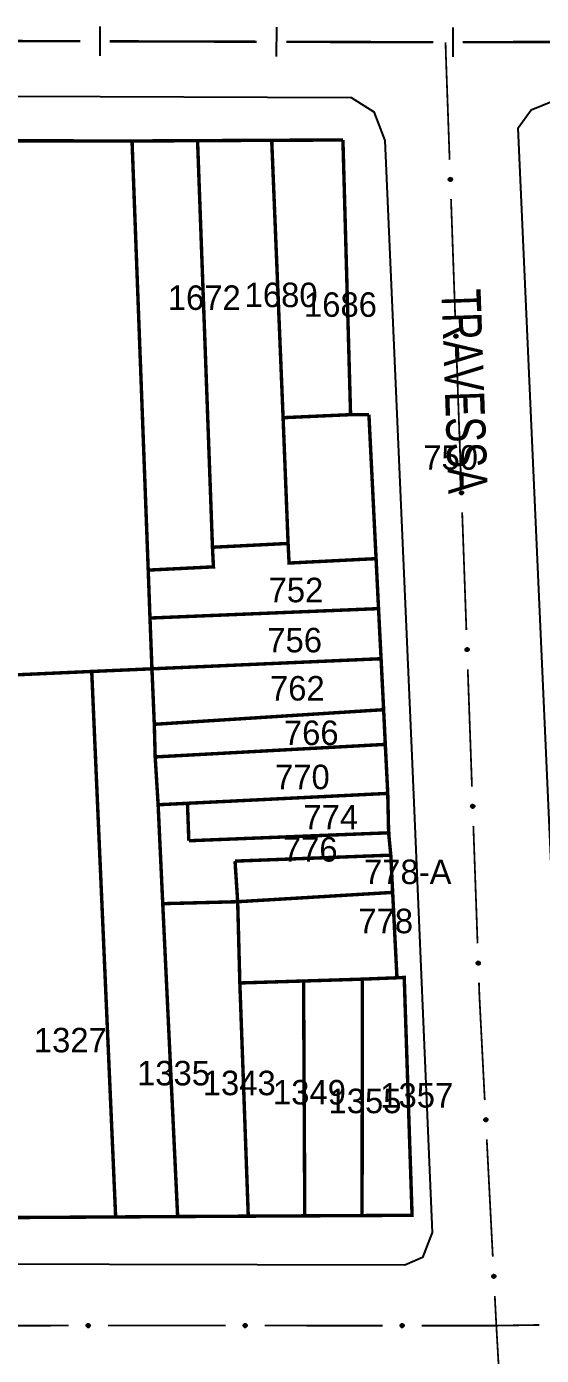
# Model space of a CAD drawing. Extents: x 202481 to 204056, y 4838981 to 4840330.
# Drawn here: x 202679.2 to 202731.7, y 4840018.8 to 4840154.4 of the extents above; entities that cross this region are included whole.
import ezdxf
from ezdxf.enums import TextEntityAlignment as Align

# ---------------------------------------------------------------- set-up
doc = ezdxf.new("R2010")
doc.units = 0
doc.header["$LTSCALE"] = 1.5
doc.header["$MEASUREMENT"] = 0
for name, color, linetype in [('CD_MALHA_LOTES', 7, 'CONTINUOUS'), ('LM-LIM-SETORES-BAIRROS', 250, 'CONTINUOUS'), ('RU-QUADRA', 210, 'CONTINUOUS'), ('SV-EIXO-RUA-PAV', 20, 'CONTINUOUS'), ('SV-RUA-PAVIM', 7, 'CONTINUOUS'), ('SV-TXT-RUA-PAV', 7, 'CONTINUOUS'), ('Th_NmrPort', 1, 'CONTINUOUS')]:
    doc.layers.add(name, color=color, linetype=linetype)
doc.styles.add('ARIAL', font='ARIAL.SHX')

msp = doc.modelspace()

# ---------------------------------------------------------------- linework, layer by layer
at = {"layer": 'CD_MALHA_LOTES', "linetype": 'Continuous', "const_width": 0.35, "flags": 128}
for points in [[(202652.17, 4840142.78), (202689.98, 4840142.72)], [(202689.98, 4840142.72), (202696.66, 4840142.75)], [(202691.63, 4840098.94), (202689.98, 4840142.72)], [(202696.66, 4840142.75), (202704.22, 4840142.79)], [(202698.18, 4840101.27), (202696.66, 4840142.75)], [(202704.22, 4840142.79), (202711.48, 4840142.82)], [(202705.38, 4840114.49), (202704.22, 4840142.79)], [(202711.48, 4840142.82), (202712.26, 4840114.8)], [(202705.38, 4840114.49), (202712.26, 4840114.8)], [(202705.89, 4840101.66), (202705.38, 4840114.49)], [(202712.26, 4840114.8), (202714.13, 4840114.8)], [(202714.13, 4840114.8), (202714.86, 4840100.11)], [(202705.89, 4840101.66), (202698.18, 4840101.27)], [(202714.86, 4840100.11), (202705.99, 4840099.66), (202705.89, 4840101.66)], [(202691.63, 4840098.94), (202698.28, 4840099.27), (202698.18, 4840101.27)], [(202714.86, 4840100.11), (202715.11, 4840095.01)], [(202691.81, 4840094.05), (202691.63, 4840098.94)], [(202691.81, 4840094.05), (202715.11, 4840095.01)], [(202715.11, 4840095.01), (202715.37, 4840089.9)], [(202692.01, 4840088.87), (202691.81, 4840094.05)], [(202692.01, 4840088.87), (202715.37, 4840089.9)], [(202715.37, 4840089.9), (202715.63, 4840084.7)], [(202672.64, 4840088.01), (202685.87, 4840088.6)], [(202685.87, 4840088.6), (202692.01, 4840088.87)], [(202692.25, 4840083.21), (202692.01, 4840088.87)], [(202692.25, 4840083.21), (202715.63, 4840084.7)], [(202715.63, 4840084.7), (202715.8, 4840081.16)], [(202692.25, 4840083.21), (202692.34, 4840079.88)], [(202692.34, 4840079.88), (202715.8, 4840081.16)], [(202715.8, 4840081.16), (202716.05, 4840076.16)], [(202692.64, 4840075), (202692.34, 4840079.88)], [(202695.63, 4840075.15), (202716.05, 4840076.16)], [(202716.05, 4840076.16), (202716.14, 4840072.14)], [(202692.64, 4840075), (202695.63, 4840075.15)], [(202693.11, 4840064.91), (202692.64, 4840075)], [(202695.77, 4840071.33), (202695.63, 4840075.15)], [(202716.14, 4840072.14), (202695.77, 4840071.33)], [(202716.14, 4840072.14), (202716.36, 4840069.86)], [(202700.48, 4840069.25), (202716.36, 4840069.86)], [(202700.75, 4840065.11), (202700.48, 4840069.25)], [(202716.36, 4840069.86), (202716.55, 4840066.06)], [(202693.11, 4840064.91), (202700.75, 4840065.11)], [(202694.63, 4840032.99), (202693.11, 4840064.91)], [(202700.75, 4840065.11), (202716.55, 4840066.06)], [(202700.97, 4840056.82), (202700.75, 4840065.11)], [(202716.55, 4840066.06), (202716.99, 4840057.35)], [(202707.47, 4840057.02), (202707.42, 4840057.02), (202700.97, 4840056.82)], [(202701.83, 4840033.03), (202700.97, 4840056.82)], [(202707.47, 4840057.02), (202713.47, 4840057.21)], [(202707.59, 4840033.06), (202707.47, 4840057.02)], [(202716.99, 4840057.35), (202717.73, 4840057.38), (202718.53, 4840033.12), (202713.43, 4840033.09)], [(202713.43, 4840033.09), (202713.47, 4840057.21)], [(202713.47, 4840057.21), (202716.99, 4840057.35)], [(202694.63, 4840032.99), (202688.31, 4840032.95)], [(202701.83, 4840033.03), (202694.63, 4840032.99)], [(202707.59, 4840033.06), (202701.83, 4840033.03)], [(202713.43, 4840033.09), (202707.59, 4840033.06)]]:
    msp.add_lwpolyline(points, dxfattribs=at)
at = {"layer": 'CD_MALHA_LOTES', "linetype": 'Continuous'}
for points in [[(202688.31, 4840032.95, 0.35, 0.35, 0), (202673.14, 4840032.86, 0.35, 0.35, 0), (202672.64, 4840088.01, 0.35, 0.35, 0)], [(202688.31, 4840032.95, 0.35, 0.35, 0), (202685.87, 4840088.6, 0.35, 0.35, 0)]]:
    msp.add_lwpolyline(points, format="xyseb", dxfattribs=at)
at = {"layer": 'LM-LIM-SETORES-BAIRROS'}
for points in [[(202686.69974, 4840154.390802), (202686.691118, 4840151.390815)], [(202704.699666, 4840154.339068), (202704.691044, 4840151.339081)], [(202722.690717, 4840154.292775), (202722.699843, 4840151.292789)]]:
    msp.add_lwpolyline(points, dxfattribs=at)
at = {"layer": 'LM-LIM-SETORES-BAIRROS', "const_width": 0.25}
for points in [[(202684.695437, 4840152.896557), (202669.695499, 4840152.939668)], [(202702.695363, 4840152.844823), (202687.695425, 4840152.887934)], [(202720.695289, 4840152.793089), (202705.695351, 4840152.8362)], [(202738.695206, 4840152.841454), (202723.695275, 4840152.795824)]]:
    msp.add_lwpolyline(points, dxfattribs=at)
at = {"layer": 'RU-QUADRA', "linetype": 'Continuous'}
for points in [[(202652.17, 4840142.78, 0.18, 0.18, 0), (202689.98, 4840142.72, 0.18, 0.18, 0)], [(202689.98, 4840142.72, 0.18, 0.18, 0), (202696.66, 4840142.75, 0.18, 0.18, 0)], [(202704.22, 4840142.79, 0.18, 0.18, 0), (202711.48, 4840142.82, 0.18, 0.18, 0)], [(202711.48, 4840142.82, 0.18, 0.18, 0), (202711.82, 4840130.59, 0.18, 0.18, 0)], [(202711.82, 4840130.59, 0.18, 0.18, 0), (202712.07, 4840121.48, 0.18, 0.18, 0)], [(202712.07, 4840121.48, 0.18, 0.18, 0), (202712.26, 4840114.8, 0.18, 0.18, 0)], [(202712.26, 4840114.8, 0.18, 0.18, 0), (202714.13, 4840114.8, 0.18, 0.18, 0)], [(202714.13, 4840114.8, 0.18, 0.18, 0), (202714.86, 4840100.11, 0.18, 0.18, 0)], [(202714.86, 4840100.11, 0.18, 0.18, 0), (202715.11, 4840095.01, 0.18, 0.18, 0)], [(202715.11, 4840095.01, 0.18, 0.18, 0), (202715.37, 4840089.9, 0.18, 0.18, 0)], [(202715.37, 4840089.9, 0.18, 0.18, 0), (202715.63, 4840084.7, 0.18, 0.18, 0)], [(202715.63, 4840084.7, 0.18, 0.18, 0), (202715.8, 4840081.16, 0.18, 0.18, 0)], [(202715.8, 4840081.16, 0.18, 0.18, 0), (202716.05, 4840076.16, 0.18, 0.18, 0)], [(202716.05, 4840076.16, 0.18, 0.18, 0), (202716.29, 4840071.206818, 0.18, 0.18, 0)], [(202716.29, 4840071.206818, 0.18, 0.18, 0), (202716.99, 4840057.35, 0.18, 0.18, 0)], [(202716.99, 4840057.35, 0.18, 0.18, 0), (202717.82, 4840057.35, 0.18, 0.18, 0)], [(202717.82, 4840057.35, 0.18, 0.18, 0), (202717.92, 4840053.73, 0.18, 0.18, 0), (202718.01, 4840050.67, 0.18, 0.18, 0), (202718.12, 4840046.96, 0.18, 0.18, 0), (202718.53, 4840033.12, 0.18, 0.18, 0)], [(202688.31, 4840032.95, 0.18, 0.18, 0), (202673.14, 4840032.86, 0.18, 0.18, 0)], [(202694.63, 4840032.99, 0.18, 0.18, 0), (202688.31, 4840032.95, 0.18, 0.18, 0)], [(202701.83, 4840033.03, 0.18, 0.18, 0), (202694.63, 4840032.99, 0.18, 0.18, 0)], [(202707.59, 4840033.06, 0.18, 0.18, 0), (202701.83, 4840033.03, 0.18, 0.18, 0)], [(202713.43, 4840033.09, 0.18, 0.18, 0), (202707.59, 4840033.06, 0.18, 0.18, 0)], [(202718.53, 4840033.12, 0.18, 0.18, 0), (202713.43, 4840033.09, 0.18, 0.18, 0)]]:
    msp.add_lwpolyline(points, format="xyseb", dxfattribs=at)
at = {"layer": 'RU-QUADRA', "linetype": 'Continuous', "const_width": 0.18, "flags": 128}
msp.add_lwpolyline([(202696.66, 4840142.75), (202704.22, 4840142.79)], dxfattribs=at)
at = {"layer": 'SV-EIXO-RUA-PAV', "const_width": 0.18}
for points in [[(202721.940729, 4840152.79), (202721.968769, 4840151.790393)], [(202721.968769, 4840151.790393), (202721.98, 4840151.39)], [(202721.98, 4840151.39), (202722.357327, 4840140.797269)], [(202722.499722, 4840136.799804), (202722.926906, 4840124.80741)], [(202723.069301, 4840120.809946), (202723.496486, 4840108.817552)], [(202723.63888, 4840104.820087), (202724.066065, 4840092.827693)], [(202724.20846, 4840088.830228), (202724.635644, 4840076.837834)], [(202724.778039, 4840072.84037), (202725.205224, 4840060.847976)], [(202725.347618, 4840056.850511), (202725.383217, 4840055.851145)], [(202725.383217, 4840055.851145), (202725.4, 4840055.38)], [(202725.4, 4840055.38), (202725.939538, 4840044.865277)], [(202726.144519, 4840040.870533), (202726.759462, 4840028.8863)], [(202726.964443, 4840024.891555), (202727.118179, 4840021.895497)], [(202671.517442, 4840021.86256), (202683.517442, 4840021.86312)], [(202687.517442, 4840021.863307), (202699.517442, 4840021.863867)], [(202703.517442, 4840021.864054), (202707.517442, 4840021.864241)], [(202707.517442, 4840021.864241), (202708.43, 4840021.86)], [(202708.43, 4840021.86), (202715.517432, 4840021.860733)], [(202719.517432, 4840021.861147), (202726.517432, 4840021.861871)], [(202726.517432, 4840021.861871), (202727.12, 4840021.86)], [(202727.118179, 4840021.895497), (202727.12, 4840021.86)], [(202727.12, 4840021.86), (202731.516863, 4840021.930558)], [(202727.12, 4840021.86), (202727.633272, 4840012.91025)]]:
    msp.add_lwpolyline(points, dxfattribs=at)
at = {"layer": 'SV-EIXO-RUA-PAV'}
for points in [[(202722.53342, 4840138.946045), (202722.569681, 4840138.913225), (202722.594135, 4840138.877603), (202722.605979, 4840138.842022), (202722.608247, 4840138.807851), (202722.60663, 4840138.772631), (202722.597165, 4840138.737482), (202722.578019, 4840138.700797), (202722.545351, 4840138.664191), (202722.507213, 4840138.641539), (202722.472952, 4840138.628061), (202722.437456, 4840138.623644), (202722.403268, 4840138.625789), (202722.367082, 4840138.636827), (202722.330095, 4840138.656593), (202722.294081, 4840138.690333), (202722.270347, 4840138.72542), (202722.259795, 4840138.760136), (202722.255581, 4840138.795849), (202722.257663, 4840138.831786), (202722.267152, 4840138.866235), (202722.287121, 4840138.90344), (202722.320892, 4840138.938544), (202722.355617, 4840138.962616), (202722.390176, 4840138.973653), (202722.425429, 4840138.97701), (202722.460774, 4840138.975818), (202722.496503, 4840138.967774), (202722.53342, 4840138.946045)], [(202723.102999, 4840122.956186), (202723.139261, 4840122.923366), (202723.163714, 4840122.887744), (202723.175559, 4840122.852163), (202723.177826, 4840122.817992), (202723.176209, 4840122.782772), (202723.166744, 4840122.747623), (202723.147598, 4840122.710938), (202723.114931, 4840122.674332), (202723.076793, 4840122.65168), (202723.042531, 4840122.638202), (202723.007036, 4840122.633786), (202722.972848, 4840122.63593), (202722.936662, 4840122.646969), (202722.899675, 4840122.666735), (202722.863661, 4840122.700474), (202722.839927, 4840122.735561), (202722.829374, 4840122.770278), (202722.82516, 4840122.80599), (202722.827242, 4840122.841927), (202722.836732, 4840122.876377), (202722.8567, 4840122.913581), (202722.890472, 4840122.948686), (202722.925197, 4840122.972757), (202722.959756, 4840122.983794), (202722.995009, 4840122.987151), (202723.030354, 4840122.985959), (202723.066083, 4840122.977916), (202723.102999, 4840122.956186)], [(202723.672579, 4840106.966328), (202723.70884, 4840106.933508), (202723.733294, 4840106.897886), (202723.745138, 4840106.862305), (202723.747406, 4840106.828134), (202723.745789, 4840106.792914), (202723.736324, 4840106.757765), (202723.717178, 4840106.72108), (202723.68451, 4840106.684474), (202723.646372, 4840106.661822), (202723.61211, 4840106.648343), (202723.576615, 4840106.643927), (202723.542427, 4840106.646071), (202723.506241, 4840106.65711), (202723.469254, 4840106.676876), (202723.43324, 4840106.710615), (202723.409506, 4840106.745703), (202723.398954, 4840106.780419), (202723.39474, 4840106.816132), (202723.396822, 4840106.852069), (202723.406311, 4840106.886518), (202723.426279, 4840106.923723), (202723.460051, 4840106.958827), (202723.494776, 4840106.982899), (202723.529335, 4840106.993936), (202723.564588, 4840106.997293), (202723.599933, 4840106.9961), (202723.635662, 4840106.988057), (202723.672579, 4840106.966328)], [(202724.242158, 4840090.976469), (202724.27842, 4840090.943649), (202724.302873, 4840090.908027), (202724.314717, 4840090.872446), (202724.316985, 4840090.838275), (202724.315368, 4840090.803055), (202724.305903, 4840090.767906), (202724.286757, 4840090.731221), (202724.254089, 4840090.694615), (202724.215952, 4840090.671963), (202724.18169, 4840090.658485), (202724.146194, 4840090.654068), (202724.112006, 4840090.656213), (202724.075821, 4840090.667252), (202724.038833, 4840090.687017), (202724.00282, 4840090.720757), (202723.979085, 4840090.755844), (202723.968533, 4840090.79056), (202723.964319, 4840090.826273), (202723.966401, 4840090.86221), (202723.975891, 4840090.89666), (202723.995859, 4840090.933864), (202724.029631, 4840090.968968), (202724.064356, 4840090.99304), (202724.098915, 4840091.004077), (202724.134167, 4840091.007434), (202724.169512, 4840091.006242), (202724.205241, 4840090.998198), (202724.242158, 4840090.976469)], [(202724.811738, 4840074.98661), (202724.847999, 4840074.95379), (202724.872453, 4840074.918168), (202724.884297, 4840074.882587), (202724.886565, 4840074.848416), (202724.884947, 4840074.813197), (202724.875483, 4840074.778047), (202724.856336, 4840074.741362), (202724.823669, 4840074.704756), (202724.785531, 4840074.682104), (202724.751269, 4840074.668626), (202724.715774, 4840074.66421), (202724.681586, 4840074.666354), (202724.6454, 4840074.677393), (202724.608413, 4840074.697159), (202724.572399, 4840074.730898), (202724.548665, 4840074.765985), (202724.538112, 4840074.800702), (202724.533898, 4840074.836414), (202724.53598, 4840074.872351), (202724.54547, 4840074.906801), (202724.565438, 4840074.944005), (202724.59921, 4840074.97911), (202724.633935, 4840075.003181), (202724.668494, 4840075.014218), (202724.703747, 4840075.017576), (202724.739092, 4840075.016383), (202724.774821, 4840075.00834), (202724.811738, 4840074.98661)], [(202725.381317, 4840058.996752), (202725.417578, 4840058.963932), (202725.442032, 4840058.92831), (202725.453876, 4840058.892729), (202725.456144, 4840058.858558), (202725.454527, 4840058.823338), (202725.445062, 4840058.788189), (202725.425916, 4840058.751504), (202725.393248, 4840058.714898), (202725.35511, 4840058.692246), (202725.320848, 4840058.678767), (202725.285353, 4840058.674351), (202725.251165, 4840058.676495), (202725.214979, 4840058.687534), (202725.177992, 4840058.7073), (202725.141978, 4840058.741039), (202725.118244, 4840058.776127), (202725.107692, 4840058.810843), (202725.103478, 4840058.846556), (202725.10556, 4840058.882493), (202725.115049, 4840058.916942), (202725.135018, 4840058.954147), (202725.168789, 4840058.989251), (202725.203514, 4840059.013323), (202725.238073, 4840059.02436), (202725.273326, 4840059.027717), (202725.308671, 4840059.026524), (202725.3444, 4840059.018481), (202725.381317, 4840058.996752)], [(202726.144602, 4840043.017038), (202726.181373, 4840042.98479), (202726.206381, 4840042.949555), (202726.218781, 4840042.914164), (202726.221584, 4840042.880033), (202726.220518, 4840042.844792), (202726.211605, 4840042.809499), (202726.193036, 4840042.772519), (202726.160945, 4840042.735405), (202726.123167, 4840042.712159), (202726.08912, 4840042.698146), (202726.053699, 4840042.693174), (202726.019481, 4840042.694783), (202725.983127, 4840042.705253), (202725.945835, 4840042.724438), (202725.909297, 4840042.757609), (202725.885016, 4840042.79232), (202725.873921, 4840042.826867), (202725.869149, 4840042.862509), (202725.870668, 4840042.898474), (202725.879617, 4840042.933068), (202725.899, 4840042.970581), (202725.932218, 4840043.00621), (202725.966561, 4840043.030822), (202726.000943, 4840043.042399), (202726.036139, 4840043.046308), (202726.071498, 4840043.045669), (202726.107349, 4840043.038187), (202726.144602, 4840043.017038)], [(202726.964525, 4840027.03806), (202727.001296, 4840027.005812), (202727.026305, 4840026.970578), (202727.038705, 4840026.935186), (202727.041507, 4840026.901055), (202727.040442, 4840026.865814), (202727.031529, 4840026.830521), (202727.012959, 4840026.793541), (202726.980869, 4840026.756428), (202726.943091, 4840026.733181), (202726.909044, 4840026.719168), (202726.873622, 4840026.714196), (202726.839405, 4840026.715805), (202726.803051, 4840026.726276), (202726.765759, 4840026.74546), (202726.729221, 4840026.778631), (202726.70494, 4840026.813343), (202726.693845, 4840026.847889), (202726.689072, 4840026.883532), (202726.690591, 4840026.919497), (202726.69954, 4840026.954091), (202726.718923, 4840026.991603), (202726.752141, 4840027.027232), (202726.786485, 4840027.051845), (202726.820867, 4840027.063422), (202726.856063, 4840027.067331), (202726.891422, 4840027.066692), (202726.927273, 4840027.059209), (202726.964525, 4840027.03806)], [(202685.373756, 4840021.973287), (202685.407845, 4840022.008359), (202685.444314, 4840022.03153), (202685.480293, 4840022.042102), (202685.514523, 4840022.043154), (202685.549663, 4840022.040285), (202685.584454, 4840022.029577), (202685.620435, 4840022.009139), (202685.655856, 4840021.97519), (202685.677138, 4840021.936271), (202685.68939, 4840021.901552), (202685.692541, 4840021.865922), (202685.689183, 4840021.831832), (202685.676865, 4840021.796061), (202685.655796, 4840021.7598), (202685.620798, 4840021.725009), (202685.584889, 4840021.702537), (202685.54982, 4840021.693225), (202685.51398, 4840021.690284), (202685.47814, 4840021.693642), (202685.444049, 4840021.70435), (202685.407578, 4840021.725629), (202685.373696, 4840021.760627), (202685.350875, 4840021.796186), (202685.341073, 4840021.831116), (202685.338971, 4840021.866466), (202685.34142, 4840021.901746), (202685.350728, 4840021.937166), (202685.373756, 4840021.973287)], [(202701.373756, 4840021.974034), (202701.407845, 4840022.009106), (202701.444314, 4840022.032278), (202701.480293, 4840022.042849), (202701.514523, 4840022.043901), (202701.549663, 4840022.041032), (202701.584454, 4840022.030324), (202701.620435, 4840022.009886), (202701.655856, 4840021.975937), (202701.677138, 4840021.937018), (202701.68939, 4840021.902299), (202701.692541, 4840021.866669), (202701.689183, 4840021.832579), (202701.676865, 4840021.796808), (202701.655796, 4840021.760547), (202701.620798, 4840021.725756), (202701.584889, 4840021.703284), (202701.54982, 4840021.693972), (202701.51398, 4840021.691031), (202701.47814, 4840021.694389), (202701.444049, 4840021.705098), (202701.407578, 4840021.726376), (202701.373696, 4840021.761374), (202701.350875, 4840021.796933), (202701.341073, 4840021.831863), (202701.338971, 4840021.867213), (202701.34142, 4840021.902493), (202701.350728, 4840021.937913), (202701.373756, 4840021.974034)], [(202717.37374, 4840021.971006), (202717.407827, 4840022.006079), (202717.444294, 4840022.029253), (202717.480273, 4840022.039827), (202717.514503, 4840022.04088), (202717.549643, 4840022.038014), (202717.584434, 4840022.027308), (202717.620417, 4840022.006871), (202717.65584, 4840021.972925), (202717.677124, 4840021.934007), (202717.689378, 4840021.899288), (202717.692531, 4840021.863659), (202717.689175, 4840021.829568), (202717.676859, 4840021.793797), (202717.655792, 4840021.757535), (202717.620796, 4840021.722741), (202717.584888, 4840021.700268), (202717.549819, 4840021.690954), (202717.51398, 4840021.68801), (202717.478139, 4840021.691367), (202717.444048, 4840021.702073), (202717.407576, 4840021.723349), (202717.373692, 4840021.758346), (202717.350869, 4840021.793903), (202717.341065, 4840021.828832), (202717.338961, 4840021.864182), (202717.341408, 4840021.899462), (202717.350714, 4840021.934883), (202717.37374, 4840021.971006)]]:
    msp.add_lwpolyline(points, close=True, dxfattribs=at)
for points in [[(202722.257663, 4840138.831786), (202722.270347, 4840138.72542)], [(202722.263197, 4840138.844696), (202722.281497, 4840138.714271)], [(202722.267152, 4840138.866235), (202722.294081, 4840138.690333)], [(202722.27971, 4840138.879419), (202722.311348, 4840138.681199)], [(202722.287121, 4840138.90344), (202722.330095, 4840138.656593)], [(202722.305672, 4840138.917209), (202722.347969, 4840138.649735)], [(202722.320892, 4840138.938544), (202722.367082, 4840138.636827)], [(202722.337331, 4840138.948376), (202722.383959, 4840138.635997)], [(202722.355617, 4840138.962616), (202722.403268, 4840138.625789)], [(202722.372252, 4840138.964639), (202722.419754, 4840138.627715)], [(202722.390176, 4840138.973653), (202722.437456, 4840138.623644)], [(202722.407464, 4840138.97272), (202722.45253, 4840138.627517)], [(202722.425429, 4840138.97701), (202722.472952, 4840138.628061)], [(202722.444331, 4840138.972668), (202722.491687, 4840138.639835)], [(202722.460774, 4840138.975818), (202722.507213, 4840138.641539)], [(202722.478666, 4840138.967064), (202722.52656, 4840138.657462)], [(202722.496503, 4840138.967774), (202722.545351, 4840138.664191)], [(202722.513194, 4840138.956005), (202722.55968, 4840138.685949)], [(202722.53342, 4840138.946045), (202722.578019, 4840138.700797)], [(202722.552445, 4840138.927365), (202722.586908, 4840138.726515)], [(202722.569681, 4840138.913225), (202722.597165, 4840138.737482)], [(202722.583709, 4840138.892979), (202722.600596, 4840138.763868)], [(202722.594135, 4840138.877603), (202722.60663, 4840138.772631)], [(202722.827242, 4840122.841927), (202722.839927, 4840122.735561)], [(202722.832777, 4840122.854837), (202722.851076, 4840122.724412)], [(202722.836732, 4840122.876377), (202722.863661, 4840122.700474)], [(202722.84929, 4840122.88956), (202722.880928, 4840122.691341)], [(202722.8567, 4840122.913581), (202722.899675, 4840122.666735)], [(202722.875251, 4840122.927351), (202722.917548, 4840122.659876)], [(202722.890472, 4840122.948686), (202722.936662, 4840122.646969)], [(202722.906911, 4840122.958517), (202722.953538, 4840122.646139)], [(202722.925197, 4840122.972757), (202722.972848, 4840122.63593)], [(202722.941831, 4840122.97478), (202722.989333, 4840122.637856)], [(202722.959756, 4840122.983794), (202723.007036, 4840122.633786)], [(202722.977043, 4840122.982861), (202723.022109, 4840122.637658)], [(202722.995009, 4840122.987151), (202723.042531, 4840122.638202)], [(202723.013911, 4840122.982809), (202723.061267, 4840122.649976)], [(202723.030354, 4840122.985959), (202723.076793, 4840122.65168)], [(202723.048245, 4840122.977205), (202723.096139, 4840122.667603)], [(202723.066083, 4840122.977916), (202723.114931, 4840122.674332)], [(202723.082774, 4840122.966147), (202723.129259, 4840122.69609)], [(202723.102999, 4840122.956186), (202723.147598, 4840122.710938)], [(202723.122025, 4840122.937506), (202723.156487, 4840122.736657)], [(202723.139261, 4840122.923366), (202723.166744, 4840122.747623)], [(202723.153288, 4840122.90312), (202723.170176, 4840122.77401)], [(202723.163714, 4840122.887744), (202723.176209, 4840122.782772)], [(202723.426279, 4840106.923723), (202723.469254, 4840106.676876)], [(202723.444831, 4840106.937492), (202723.487128, 4840106.670017)], [(202723.460051, 4840106.958827), (202723.506241, 4840106.65711)], [(202723.47649, 4840106.968658), (202723.523117, 4840106.65628)], [(202723.494776, 4840106.982899), (202723.542427, 4840106.646071)], [(202723.511411, 4840106.984921), (202723.558912, 4840106.647997)], [(202723.529335, 4840106.993936), (202723.576615, 4840106.643927)], [(202723.546623, 4840106.993003), (202723.591689, 4840106.647799)], [(202723.564588, 4840106.997293), (202723.61211, 4840106.648343)], [(202723.58349, 4840106.992951), (202723.630846, 4840106.660117)], [(202723.599933, 4840106.9961), (202723.646372, 4840106.661822)], [(202723.617825, 4840106.987347), (202723.665718, 4840106.677744)], [(202723.635662, 4840106.988057), (202723.68451, 4840106.684474)], [(202723.652353, 4840106.976288), (202723.698838, 4840106.706232)], [(202723.672579, 4840106.966328), (202723.717178, 4840106.72108)], [(202723.691604, 4840106.947648), (202723.726066, 4840106.746798)], [(202723.70884, 4840106.933508), (202723.736324, 4840106.757765)], [(202723.722868, 4840106.913261), (202723.739755, 4840106.784151)], [(202723.396822, 4840106.852069), (202723.409506, 4840106.745703)], [(202723.402356, 4840106.864979), (202723.420656, 4840106.734553)], [(202723.406311, 4840106.886518), (202723.43324, 4840106.710615)], [(202723.418869, 4840106.899702), (202723.450507, 4840106.701482)], [(202723.733294, 4840106.897886), (202723.745789, 4840106.792914)], [(202723.966401, 4840090.86221), (202723.979085, 4840090.755844)], [(202723.971935, 4840090.87512), (202723.990235, 4840090.744695)], [(202723.975891, 4840090.89666), (202724.00282, 4840090.720757)], [(202723.988449, 4840090.909843), (202724.020086, 4840090.711623)], [(202723.995859, 4840090.933864), (202724.038833, 4840090.687017)], [(202724.01441, 4840090.947633), (202724.056707, 4840090.680159)], [(202724.029631, 4840090.968968), (202724.075821, 4840090.667252)], [(202724.046069, 4840090.9788), (202724.092697, 4840090.666421)], [(202724.064356, 4840090.99304), (202724.112006, 4840090.656213)], [(202724.08099, 4840090.995063), (202724.128492, 4840090.658139)], [(202724.098915, 4840091.004077), (202724.146194, 4840090.654068)], [(202724.116202, 4840091.003144), (202724.161268, 4840090.657941)], [(202724.134167, 4840091.007434), (202724.18169, 4840090.658485)], [(202724.15307, 4840091.003092), (202724.200426, 4840090.670259)], [(202724.169512, 4840091.006242), (202724.215952, 4840090.671963)], [(202724.187404, 4840090.997488), (202724.235298, 4840090.687886)], [(202724.205241, 4840090.998198), (202724.254089, 4840090.694615)], [(202724.221933, 4840090.986429), (202724.268418, 4840090.716373)], [(202724.242158, 4840090.976469), (202724.286757, 4840090.731221)], [(202724.261184, 4840090.957789), (202724.295646, 4840090.756939)], [(202724.27842, 4840090.943649), (202724.305903, 4840090.767906)], [(202724.292447, 4840090.923403), (202724.309335, 4840090.794292)], [(202724.302873, 4840090.908027), (202724.315368, 4840090.803055)], [(202724.53598, 4840074.872351), (202724.548665, 4840074.765985)], [(202724.541515, 4840074.885262), (202724.559815, 4840074.754836)], [(202724.54547, 4840074.906801), (202724.572399, 4840074.730898)], [(202724.558028, 4840074.919984), (202724.589666, 4840074.721765)], [(202724.565438, 4840074.944005), (202724.608413, 4840074.697159)], [(202724.58399, 4840074.957775), (202724.626287, 4840074.6903)], [(202724.59921, 4840074.97911), (202724.6454, 4840074.677393)], [(202724.615649, 4840074.988941), (202724.662276, 4840074.676563)], [(202724.633935, 4840075.003181), (202724.681586, 4840074.666354)], [(202724.650569, 4840075.005204), (202724.698071, 4840074.66828)], [(202724.668494, 4840075.014218), (202724.715774, 4840074.66421)], [(202724.685782, 4840075.013285), (202724.730848, 4840074.668082)], [(202724.703747, 4840075.017576), (202724.751269, 4840074.668626)], [(202724.722649, 4840075.013233), (202724.770005, 4840074.6804)], [(202724.739092, 4840075.016383), (202724.785531, 4840074.682104)], [(202724.756983, 4840075.007629), (202724.804877, 4840074.698027)], [(202724.774821, 4840075.00834), (202724.823669, 4840074.704756)], [(202724.791512, 4840074.996571), (202724.837997, 4840074.726515)], [(202724.811738, 4840074.98661), (202724.856336, 4840074.741362)], [(202724.830763, 4840074.96793), (202724.865225, 4840074.767081)], [(202724.847999, 4840074.95379), (202724.875483, 4840074.778047)], [(202724.862026, 4840074.933544), (202724.878914, 4840074.804434)], [(202724.872453, 4840074.918168), (202724.884947, 4840074.813197)], [(202725.10556, 4840058.882493), (202725.118244, 4840058.776127)], [(202725.111094, 4840058.895403), (202725.129394, 4840058.764978)], [(202725.115049, 4840058.916942), (202725.141978, 4840058.741039)], [(202725.127607, 4840058.930126), (202725.159245, 4840058.731906)], [(202725.135018, 4840058.954147), (202725.177992, 4840058.7073)], [(202725.153569, 4840058.967916), (202725.195866, 4840058.700441)], [(202725.168789, 4840058.989251), (202725.214979, 4840058.687534)], [(202725.185228, 4840058.999082), (202725.231855, 4840058.686704)], [(202725.203514, 4840059.013323), (202725.251165, 4840058.676495)], [(202725.220149, 4840059.015346), (202725.267651, 4840058.678421)], [(202725.238073, 4840059.02436), (202725.285353, 4840058.674351)], [(202725.255361, 4840059.023427), (202725.300427, 4840058.678224)], [(202725.273326, 4840059.027717), (202725.320848, 4840058.678767)], [(202725.292228, 4840059.023375), (202725.339584, 4840058.690541)], [(202725.308671, 4840059.026524), (202725.35511, 4840058.692246)], [(202725.326563, 4840059.017771), (202725.374457, 4840058.708168)], [(202725.3444, 4840059.018481), (202725.393248, 4840058.714898)], [(202725.361091, 4840059.006712), (202725.407577, 4840058.736656)], [(202725.381317, 4840058.996752), (202725.425916, 4840058.751504)], [(202725.400342, 4840058.978072), (202725.434805, 4840058.777222)], [(202725.417578, 4840058.963932), (202725.445062, 4840058.788189)], [(202725.431606, 4840058.943685), (202725.448493, 4840058.814575)], [(202725.442032, 4840058.92831), (202725.454527, 4840058.823338)], [(202725.870668, 4840042.898474), (202725.885016, 4840042.79232)], [(202725.875999, 4840042.91147), (202725.896339, 4840042.781347)], [(202725.879617, 4840042.933068), (202725.909297, 4840042.757609)], [(202725.891967, 4840042.946447), (202725.926705, 4840042.748747)], [(202725.899, 4840042.970581), (202725.945835, 4840042.724438)], [(202725.917333, 4840042.984639), (202725.963814, 4840042.71786)], [(202725.932218, 4840043.00621), (202725.983127, 4840042.705253)], [(202725.9485, 4840043.016297), (202726.000014, 4840042.704688)], [(202725.966561, 4840043.030822), (202726.019481, 4840042.694783)], [(202725.983162, 4840043.033105), (202726.035935, 4840042.696967)], [(202726.000943, 4840043.042399), (202726.053699, 4840042.693174)], [(202726.018243, 4840043.041737), (202726.06871, 4840042.697282)], [(202726.036139, 4840043.046308), (202726.08912, 4840042.698146)], [(202726.055107, 4840043.042262), (202726.10767, 4840042.710212)], [(202726.071498, 4840043.045669), (202726.123167, 4840042.712159)], [(202726.089525, 4840043.037197), (202726.142262, 4840042.728383)], [(202726.107349, 4840043.038187), (202726.160945, 4840042.735405)], [(202726.124222, 4840043.02668), (202726.174931, 4840042.757385)], [(202726.144602, 4840043.017038), (202726.193036, 4840042.772519)], [(202726.163917, 4840042.998658), (202726.201521, 4840042.798373)], [(202726.181373, 4840042.98479), (202726.211605, 4840042.809499)], [(202726.195715, 4840042.964766), (202726.214623, 4840042.835936)], [(202726.206381, 4840042.949555), (202726.220518, 4840042.844792)], [(202726.695923, 4840026.932492), (202726.716263, 4840026.802369)], [(202726.69954, 4840026.954091), (202726.729221, 4840026.778631)], [(202726.71189, 4840026.967469), (202726.746628, 4840026.769769)], [(202726.718923, 4840026.991603), (202726.765759, 4840026.74546)], [(202726.737257, 4840027.005662), (202726.783738, 4840026.738882)], [(202726.752141, 4840027.027232), (202726.803051, 4840026.726276)], [(202726.768424, 4840027.03732), (202726.819938, 4840026.72571)], [(202726.786485, 4840027.051845), (202726.839405, 4840026.715805)], [(202726.803086, 4840027.054128), (202726.855858, 4840026.717989)], [(202726.820867, 4840027.063422), (202726.873622, 4840026.714196)], [(202726.838167, 4840027.06276), (202726.888634, 4840026.718304)], [(202726.856063, 4840027.067331), (202726.909044, 4840026.719168)], [(202726.875031, 4840027.063285), (202726.927593, 4840026.731234)], [(202726.891422, 4840027.066692), (202726.943091, 4840026.733181)], [(202726.909449, 4840027.058219), (202726.962185, 4840026.749405)], [(202726.927273, 4840027.059209), (202726.980869, 4840026.756428)], [(202726.944146, 4840027.047703), (202726.994855, 4840026.778408)], [(202726.964525, 4840027.03806), (202727.012959, 4840026.793541)], [(202726.983841, 4840027.019681), (202727.021444, 4840026.819395)], [(202727.001296, 4840027.005812), (202727.031529, 4840026.830521)], [(202727.015639, 4840026.985788), (202727.034546, 4840026.856958)], [(202727.026305, 4840026.970578), (202727.040442, 4840026.865814)], [(202726.690591, 4840026.919497), (202726.70494, 4840026.813343)], [(202685.338971, 4840021.866466), (202685.68939, 4840021.901552)], [(202685.341073, 4840021.831116), (202685.692541, 4840021.865922)], [(202685.34142, 4840021.901746), (202685.677138, 4840021.936271)], [(202685.34262, 4840021.848359), (202685.689207, 4840021.881124)], [(202685.343983, 4840021.885201), (202685.678289, 4840021.920695)], [(202685.349444, 4840021.812882), (202685.687844, 4840021.848375)], [(202685.350728, 4840021.937166), (202685.655856, 4840021.97519)], [(202685.350804, 4840021.919315), (202685.661913, 4840021.956171)], [(202685.350875, 4840021.796186), (202685.689183, 4840021.831832)], [(202685.363083, 4840021.953428), (202685.634621, 4840021.990283)], [(202685.364456, 4840021.777405), (202685.678294, 4840021.812897)], [(202685.373696, 4840021.760627), (202685.676865, 4840021.796061)], [(202685.373756, 4840021.973287), (202685.620435, 4840022.009139)], [(202685.393101, 4840021.991636), (202685.595049, 4840022.018936)], [(202685.394477, 4840021.744658), (202685.663286, 4840021.777419)], [(202685.407578, 4840021.725629), (202685.655796, 4840021.7598)], [(202685.407845, 4840022.008359), (202685.584454, 4840022.029577)], [(202685.428577, 4840022.021658), (202685.558206, 4840022.033944)], [(202685.43132, 4840021.717369), (202685.630539, 4840021.74194)], [(202685.444049, 4840021.70435), (202685.620798, 4840021.725009)], [(202685.444314, 4840022.03153), (202685.549663, 4840022.040285)], [(202685.465434, 4840021.699632), (202685.596428, 4840021.713283)], [(202685.47814, 4840021.693642), (202685.584889, 4840021.702537)], [(202701.338971, 4840021.867213), (202701.68939, 4840021.902299)], [(202701.341073, 4840021.831863), (202701.692541, 4840021.866669)], [(202701.34142, 4840021.902493), (202701.677138, 4840021.937018)], [(202701.34262, 4840021.849106), (202701.689207, 4840021.881871)], [(202701.343983, 4840021.885948), (202701.678289, 4840021.921442)], [(202701.349444, 4840021.813629), (202701.687844, 4840021.849122)], [(202701.350728, 4840021.937913), (202701.655856, 4840021.975937)], [(202701.350804, 4840021.920062), (202701.661913, 4840021.956918)], [(202701.350875, 4840021.796933), (202701.689183, 4840021.832579)], [(202701.363083, 4840021.954175), (202701.634621, 4840021.99103)], [(202701.364456, 4840021.778152), (202701.678294, 4840021.813644)], [(202701.373696, 4840021.761374), (202701.676865, 4840021.796808)], [(202701.373756, 4840021.974034), (202701.620435, 4840022.009886)], [(202701.393101, 4840021.992383), (202701.595049, 4840022.019683)], [(202701.394477, 4840021.745405), (202701.663286, 4840021.778166)], [(202701.407578, 4840021.726376), (202701.655796, 4840021.760547)], [(202701.407845, 4840022.009106), (202701.584454, 4840022.030324)], [(202701.428577, 4840022.022405), (202701.558206, 4840022.034691)], [(202701.43132, 4840021.718116), (202701.630539, 4840021.742687)], [(202701.444049, 4840021.705098), (202701.620798, 4840021.725756)], [(202701.444314, 4840022.032278), (202701.549663, 4840022.041032)], [(202701.465434, 4840021.700379), (202701.596428, 4840021.71403)], [(202701.47814, 4840021.694389), (202701.584889, 4840021.703284)], [(202717.338961, 4840021.864182), (202717.689378, 4840021.899288)], [(202717.341065, 4840021.828832), (202717.692531, 4840021.863659)], [(202717.341408, 4840021.899462), (202717.677124, 4840021.934007)], [(202717.342611, 4840021.846076), (202717.689196, 4840021.87886)], [(202717.343972, 4840021.882918), (202717.678276, 4840021.91843)], [(202717.349437, 4840021.810599), (202717.687835, 4840021.846112)], [(202717.350714, 4840021.934883), (202717.65584, 4840021.972925)], [(202717.350791, 4840021.917032), (202717.661898, 4840021.953906)], [(202717.350869, 4840021.793903), (202717.689175, 4840021.829568)], [(202717.363068, 4840021.951146), (202717.634604, 4840021.988016)], [(202717.364451, 4840021.775123), (202717.678287, 4840021.810633)], [(202717.373692, 4840021.758346), (202717.676859, 4840021.793797)], [(202717.37374, 4840021.971006), (202717.620417, 4840022.006871)], [(202717.393084, 4840021.989356), (202717.59503, 4840022.016667)], [(202717.394474, 4840021.742378), (202717.663281, 4840021.775154)], [(202717.407576, 4840021.723349), (202717.655792, 4840021.757535)], [(202717.407827, 4840022.006079), (202717.584434, 4840022.027308)], [(202717.428558, 4840022.019379), (202717.558186, 4840022.031673)], [(202717.431319, 4840021.715091), (202717.630536, 4840021.739673)], [(202717.444048, 4840021.702073), (202717.620796, 4840021.722741)], [(202717.444294, 4840022.029253), (202717.549643, 4840022.038014)], [(202717.465434, 4840021.697356), (202717.596426, 4840021.711014)], [(202717.478139, 4840021.691367), (202717.584888, 4840021.700268)]]:
    msp.add_lwpolyline(points, dxfattribs=at)
at = {"layer": 'SV-RUA-PAVIM', "linetype": 'Continuous'}
for points in [[(202497.01, 4840062.79, 10.03), (202488.85, 4840141.14, 10.13), (202490.19, 4840145.5, 9.95), (202494.25, 4840147.08, 9.99), (202586.95, 4840147.22, 8.64), (202628.37, 4840147.69, 8.64), (202678.2, 4840147.3, 7.35), (202712.32, 4840147.16, 6.69), (202714.62, 4840145.7, 6.69), (202715.74, 4840142.78, 6.57), (202718.51, 4840080, 5.92), (202720.58, 4840031.36, 5.28), (202719.58, 4840028.82, 5.24), (202717.8, 4840028.04, 5.24), (202672.56, 4840028.14, 5.24)], [(202738.13, 4840025.45, 5), (202735.82, 4840026.51, 5.04), (202734.55, 4840028.57, 5.06), (202732.49, 4840073.43, 5.15), (202729.36, 4840144.06, 6.52), (202730.68, 4840145.9, 6.52), (202732.85, 4840146.77, 6.5), (202770.37, 4840146.9, 6.39), (202823.63, 4840146.81, 4.57), (202840.06, 4840146.45, 4.3), (202853.72, 4840146.41, 4.52), (202865.6, 4840146.66, 4.49), (202891.86, 4840146.49, 4.3), (202892.59, 4840146.3, 4.3), (202893.06, 4840145.69, 4.3), (202893.2, 4840141.86, 4.2), (202895.55, 4840073.57, 4.63), (202897.26, 4840028.89, 4.62), (202900.1, 4839955.53, 5.42), (202902.22, 4839898.94, 5.42), (202901.83, 4839897.55, 5.3)]]:
    msp.add_polyline3d(points, dxfattribs=at)

# ---------------------------------------------------------------- texts
at = {"layer": 'SV-TXT-RUA-PAV', "style": 'ARIAL', "width": 0.7}
msp.add_text('TRAVESSA', height=4, rotation=272, dxfattribs=at).set_placement((202721.515704, 4840127.547447))
at = {"layer": 'Th_NmrPort', "color": 1}
for s, p in [('1672', (202693.625971, 4840126.73484)), ('1680', (202701.459694, 4840127.018238)), ('1686', (202707.509999, 4840126.029042)), ('750', (202719.670228, 4840110.434211)), ('752', (202703.901762, 4840096.909694)), ('756', (202703.771762, 4840091.799694)), ('762', (202704.042563, 4840086.88344)), ('766', (202705.462563, 4840082.34344)), ('770', (202704.559083, 4840077.839023)), ('774', (202707.449083, 4840073.739023)), ('776', (202705.359083, 4840070.449023)), ('778-A', (202713.629083, 4840068.159023)), ('778', (202713.052563, 4840063.14344)), ('1327', (202679.970306, 4840050.991762)), ('1335', (202690.490306, 4840047.621762)), ('1343', (202697.190243, 4840046.618882)), ('1349', (202704.348381, 4840045.672232)), ('1355', (202710.011863, 4840044.784308)), ('1357', (202715.290243, 4840045.358882))]:
    msp.add_text(s, height=2.5, dxfattribs=at).set_placement(p, align=Align.MIDDLE_LEFT)

doc.saveas('drawing.dxf')
